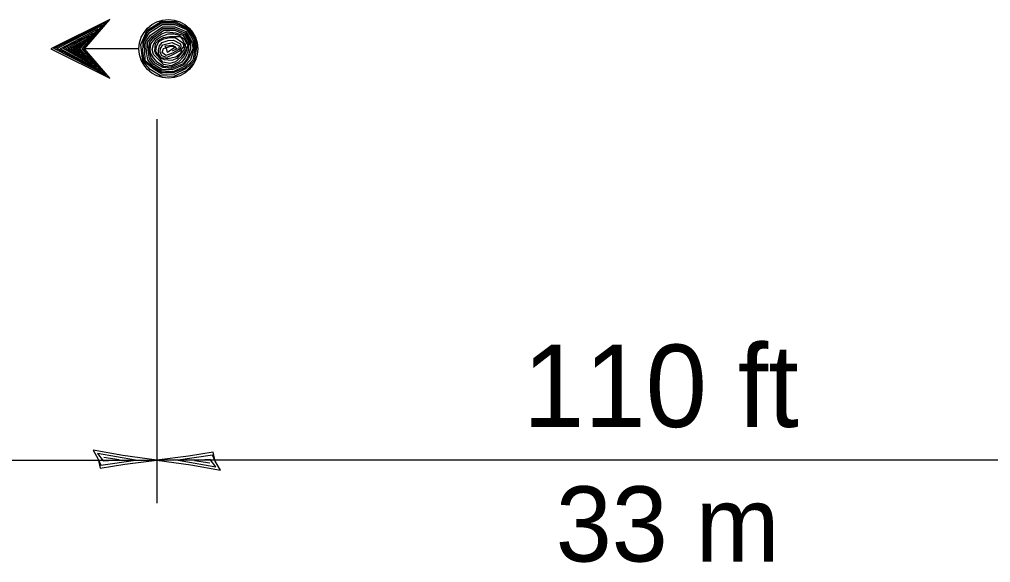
# Model space of a CAD drawing. Extents: x 1577055 to 1577735, y 1509071 to 1509511.
# Drawn here: x 1577328.95 to 1577361.44, y 1509288.67 to 1509306.86 of the extents above; entities that cross this region are included whole.
import ezdxf

# ---------------------------------------------------------------- set-up
doc = ezdxf.new("R2010")
doc.units = 0
doc.layers.add('Design_PR_Roadway Dimensions', color=7, linetype='Continuous')

msp = doc.modelspace()

# ---------------------------------------------------------------- linework, layer by layer
at = {"layer": 'Design_PR_Roadway Dimensions'}
for p, q in [((1577331.971, 1509306.856), (1577330.007, 1509305.874)), ((1577331.123, 1509305.874), (1577331.971, 1509306.856)), ((1577330.007, 1509305.874), (1577331.971, 1509304.893)), ((1577331.971, 1509304.893), (1577331.123, 1509305.874)), ((1577332.952, 1509305.874), (1577331.148, 1509305.874)), ((1577333.545, 1509303.52), (1577333.545, 1509290.657)), ((1577309.387, 1509292.097), (1577333.545, 1509292.097)), ((1577372.607, 1509292.097), (1577333.545, 1509292.097))]:
    msp.add_line(p, q, dxfattribs=at)
for points in [[(1577331.852, 1509304.987), (1577330.099, 1509305.881), (1577331.852, 1509306.767), (1577331.081, 1509305.873), (1577331.813, 1509305.029), (1577330.2, 1509305.881), (1577331.726, 1509306.665), (1577331.038, 1509305.873), (1577331.68, 1509305.131), (1577330.316, 1509305.873), (1577331.588, 1509306.539), (1577330.97, 1509305.873), (1577331.536, 1509305.248), (1577330.412, 1509305.881), (1577331.43, 1509306.41), (1577330.94, 1509305.873), (1577331.402, 1509305.364), (1577330.499, 1509305.873), (1577331.298, 1509306.304), (1577330.897, 1509305.873), (1577331.274, 1509305.475), (1577330.593, 1509305.873), (1577331.168, 1509306.187), (1577330.868, 1509305.881), (1577331.13, 1509305.592), (1577330.673, 1509305.873), (1577331.014, 1509306.076), (1577330.848, 1509305.881), (1577330.97, 1509305.727), (1577330.751, 1509305.866), (1577330.897, 1509305.968), (1577330.84, 1509305.873), (1577330.868, 1509305.814), (1577330.804, 1509305.873), (1577330.834, 1509305.896)], [(1577334.763, 1509305.381), (1577334.525, 1509305.131), (1577334.111, 1509304.948), (1577333.676, 1509304.968), (1577333.323, 1509305.183), (1577333.083, 1509305.453), (1577333.016, 1509306.02), (1577333.221, 1509306.5), (1577333.693, 1509306.787), (1577334.156, 1509306.791), (1577334.565, 1509306.586), (1577334.815, 1509306.25), (1577334.871, 1509305.913), (1577334.795, 1509305.473), (1577334.51, 1509305.198), (1577334.121, 1509305.015), (1577333.711, 1509305.025), (1577333.446, 1509305.193), (1577333.129, 1509305.443), (1577333.083, 1509305.811), (1577333.098, 1509306.173), (1577333.253, 1509306.465), (1577333.708, 1509306.74), (1577334.151, 1509306.745), (1577334.555, 1509306.557), (1577334.784, 1509306.235), (1577334.825, 1509305.913), (1577334.753, 1509305.488), (1577334.478, 1509305.228), (1577334.121, 1509305.076), (1577333.711, 1509305.076), (1577333.401, 1509305.27), (1577333.161, 1509305.468), (1577333.145, 1509305.821), (1577333.125, 1509306.133), (1577333.298, 1509306.423), (1577333.728, 1509306.683), (1577334.151, 1509306.683), (1577334.535, 1509306.516), (1577334.738, 1509306.205), (1577334.795, 1509305.913), (1577334.673, 1509305.505), (1577334.458, 1509305.274), (1577334.09, 1509305.106), (1577333.708, 1509305.131), (1577333.416, 1509305.305), (1577333.246, 1509305.498), (1577333.201, 1509305.775), (1577333.176, 1509306.111), (1577333.338, 1509306.328), (1577333.738, 1509306.608), (1577334.151, 1509306.608), (1577334.52, 1509306.455), (1577334.693, 1509306.148), (1577334.763, 1509305.898), (1577334.611, 1509305.544), (1577334.428, 1509305.321), (1577334.064, 1509305.163), (1577333.711, 1509305.178), (1577333.451, 1509305.346), (1577333.298, 1509305.534), (1577333.253, 1509305.821), (1577333.236, 1509306.098), (1577333.391, 1509306.281), (1577333.753, 1509306.547), (1577334.141, 1509306.557), (1577334.49, 1509306.41), (1577334.663, 1509306.128), (1577334.673, 1509305.873), (1577334.57, 1509305.561), (1577334.433, 1509305.366), (1577334.043, 1509305.213), (1577333.753, 1509305.243), (1577333.491, 1509305.391), (1577333.36, 1509305.561), (1577333.293, 1509305.841), (1577333.298, 1509306.088), (1577333.436, 1509306.25), (1577333.783, 1509306.5), (1577334.151, 1509306.495), (1577334.478, 1509306.348), (1577334.617, 1509306.118), (1577334.611, 1509305.841), (1577334.503, 1509305.596), (1577334.382, 1509305.428), (1577334.043, 1509305.26), (1577333.768, 1509305.284), (1577333.558, 1509305.423), (1577333.431, 1509305.564), (1577333.344, 1509305.72), (1577333.328, 1509305.836), (1577333.344, 1509306.041), (1577333.491, 1509306.218), (1577333.708, 1509306.378), (1577333.896, 1509306.44), (1577334.171, 1509306.41), (1577334.418, 1509306.328), (1577334.58, 1509306.071), (1577334.555, 1509305.851), (1577334.443, 1509305.606), (1577334.273, 1509305.423)], [(1577334.273, 1509305.423), (1577334.028, 1509305.305), (1577333.773, 1509305.351), (1577333.558, 1509305.561), (1577333.436, 1509305.683), (1577333.391, 1509305.851), (1577333.436, 1509306.02), (1577333.523, 1509306.173), (1577333.696, 1509306.286), (1577333.926, 1509306.373), (1577334.111, 1509306.373), (1577334.295, 1509306.328), (1577334.403, 1509306.188), (1577334.54, 1509305.866), (1577334.366, 1509305.606), (1577334.168, 1509305.436), (1577333.988, 1509305.381), (1577333.753, 1509305.428), (1577333.599, 1509305.613), (1577333.513, 1509305.796), (1577333.538, 1509305.948), (1577333.62, 1509306.111), (1577333.783, 1509306.208), (1577333.983, 1509306.255), (1577334.156, 1509306.255), (1577334.418, 1509306.071), (1577334.478, 1509305.866), (1577334.34, 1509305.688), (1577334.213, 1509305.544), (1577334.05, 1509305.483), (1577333.8, 1509305.498), (1577333.634, 1509305.576), (1577333.526, 1509305.683), (1577333.481, 1509305.791), (1577333.508, 1509306.051), (1577333.589, 1509306.148), (1577333.768, 1509306.25), (1577333.988, 1509306.286), (1577334.188, 1509306.286), (1577334.34, 1509306.286), (1577334.463, 1509306.205), (1577334.54, 1509306.056), (1577334.382, 1509305.883), (1577334.335, 1509305.713), (1577334.181, 1509305.596), (1577333.911, 1509305.534), (1577333.696, 1509305.564), (1577333.605, 1509305.698), (1577333.599, 1509305.827), (1577333.634, 1509305.973), (1577333.728, 1509306.088), (1577333.926, 1509306.148), (1577334.105, 1509306.158), (1577334.335, 1509306.041), (1577334.351, 1509305.933), (1577334.305, 1509305.791), (1577334.074, 1509305.673), (1577333.881, 1509305.576), (1577333.711, 1509305.638), (1577333.661, 1509305.759), (1577333.676, 1509305.883), (1577333.753, 1509306.005), (1577334.064, 1509306.088), (1577334.295, 1509305.973), (1577334.273, 1509305.841), (1577334.074, 1509305.73), (1577333.845, 1509305.651), (1577333.728, 1509305.745), (1577333.768, 1509305.886), (1577334.018, 1509305.958), (1577334.188, 1509305.933), (1577333.906, 1509305.745), (1577333.881, 1509305.851), (1577333.829, 1509305.973), (1577334.08, 1509305.994), (1577334.228, 1509305.866), (1577334.06, 1509305.791)], [(1577331.588, 1509292.126), (1577331.653, 1509291.834), (1577332.481, 1509291.96), (1577333.545, 1509292.097), (1577332.409, 1509292.253), (1577331.413, 1509292.428), (1577331.588, 1509292.126), (1577331.675, 1509291.933), (1577332.83, 1509292.099), (1577331.568, 1509292.32), (1577331.754, 1509292.072), (1577332.285, 1509292.106), (1577331.774, 1509292.183)], [(1577335.502, 1509292.069), (1577335.436, 1509292.361), (1577334.609, 1509292.235), (1577333.545, 1509292.097), (1577334.681, 1509291.941), (1577335.676, 1509291.767), (1577335.502, 1509292.069), (1577335.415, 1509292.262), (1577334.26, 1509292.096), (1577335.522, 1509291.874), (1577335.336, 1509292.122), (1577334.805, 1509292.089), (1577335.316, 1509292.012)]]:
    msp.add_lwpolyline(points, dxfattribs=at)
msp.add_circle((1577333.933, 1509305.874), 0.982, dxfattribs=at)

# ---------------------------------------------------------------- texts
for s, height, p in [('110 ft', 2.76, (1577345.793, 1509293.207)), ('33 m', 2.5175, (1577346.894, 1509288.704))]:
    msp.add_text(s, height=height, dxfattribs=at).set_placement(p)

doc.saveas('drawing.dxf')
